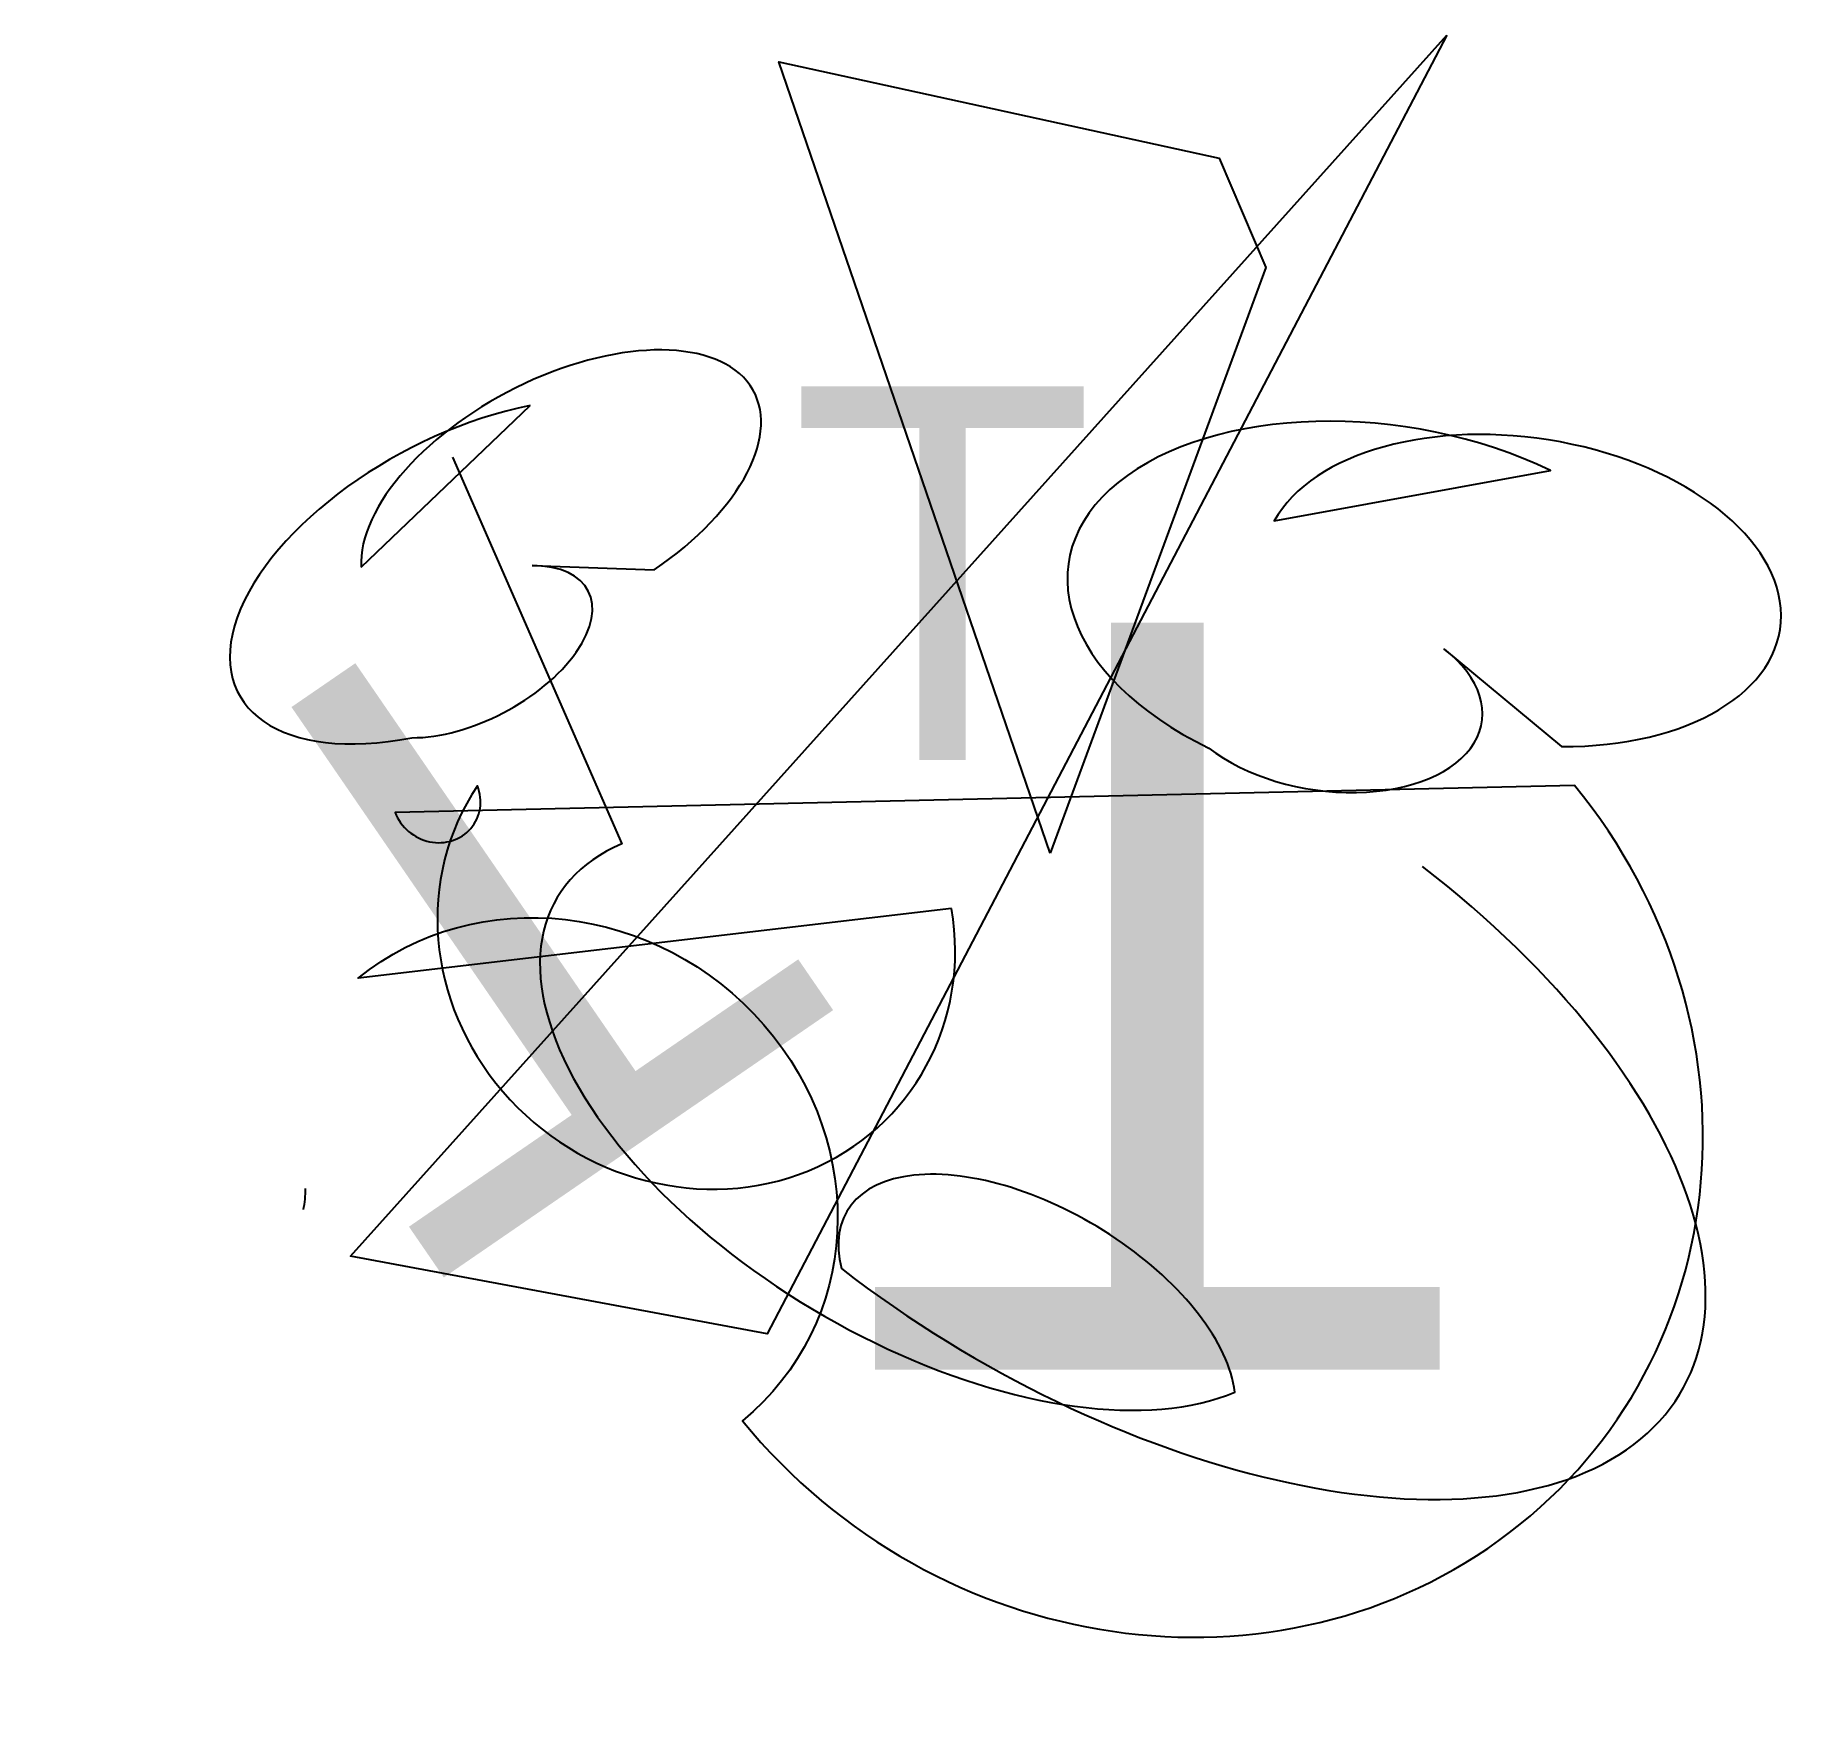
# Model space of a CAD drawing. Header units: millimetres. Extents: x -5.1 to 6.7, y -6.3 to 4.9.
import ezdxf

# ---------------------------------------------------------------- set-up
doc = ezdxf.new("R2010")
doc.units = ezdxf.units.MM

# ---------------------------------------------------------------- blocks, each defined once
blk = doc.blocks.new('B2', base_point=(0.7149, -0.8941, 1.5218))
at = {"layer": 'A', "extrusion": (0.09122, 0.611262, -0.446641)}
blk.add_lwpolyline([(-0.7769, 0.9219, -1), (-0.047, 0.164), (0.3894, 0.6161, -1.805216), (-0.6722, -0.4165), (0.2174, -0.9339, -1)], format="xyb", close=True, dxfattribs=at)
blk.add_text('T', height=2.5).set_placement((0, 0))
at = {"layer": 'A'}
blk.add_text('T', height=2.5, dxfattribs=at).set_placement((0, 0))

msp = doc.modelspace()

# ---------------------------------------------------------------- linework, layer by layer
at = {"extrusion": (0.521296, 0.878067, 0.618127), "elevation": -1.211}
msp.add_lwpolyline([(2.978, -3.14), (0.682, 0.042, 1), (-4.719, 2.091, 1.050068), (-2.034, 3.313, 1), (-4.005, -4.989, -1)], format="xyb", dxfattribs=at)
at = {"extrusion": (0.177609, 0.238172, -0.785138)}
msp.add_lwpolyline([(-1.461, -0.162, 0), (1.443, -3.099, 1), (-2.388, -3.994, -1), (-4.312, 3.209), (1.909, -1.991, -1), (1.573, -1.486, -1.454924)], format="xyb", close=True, dxfattribs=at)
msp.add_3dface([(1.74, -0.624, 0.838), (-0.074, 4.673, 2.616), (2.873, 4.028, -2.08), (3.184, 3.296, 2.89)])
at = {"layer": 'B'}
msp.add_polyline3d([(4.396, 4.852, -4.469), (-0.154, -3.84, 2.442), (-2.941, -3.322, -4.407)], close=True, dxfattribs=at)
at = {"layer": 'cañería'}
msp.add_arc((-3.964, -2.869, 2.576), 0.722, 348.7793, 360, dxfattribs=at)

# ---------------------------------------------------------------- block references
at = {"xscale": 2, "yscale": 2, "zscale": 2, "rotation": 180}
msp.add_blockref('B2', (3.069, 2.707, -3.939), dxfattribs=at)
at = {"layer": 'B', "xscale": 1.6720060500333125, "yscale": 1.489739365417659, "zscale": 1.175688761204682, "rotation": 214.4823731486483}
msp.add_blockref('B2', (-3.456, 1.888, -4.763), dxfattribs=at)

# ---------------------------------------------------------------- texts
at = {"layer": 'A'}
msp.add_text('T', height=2.5, dxfattribs=at).set_placement((0, 0))

doc.saveas('drawing.dxf')
